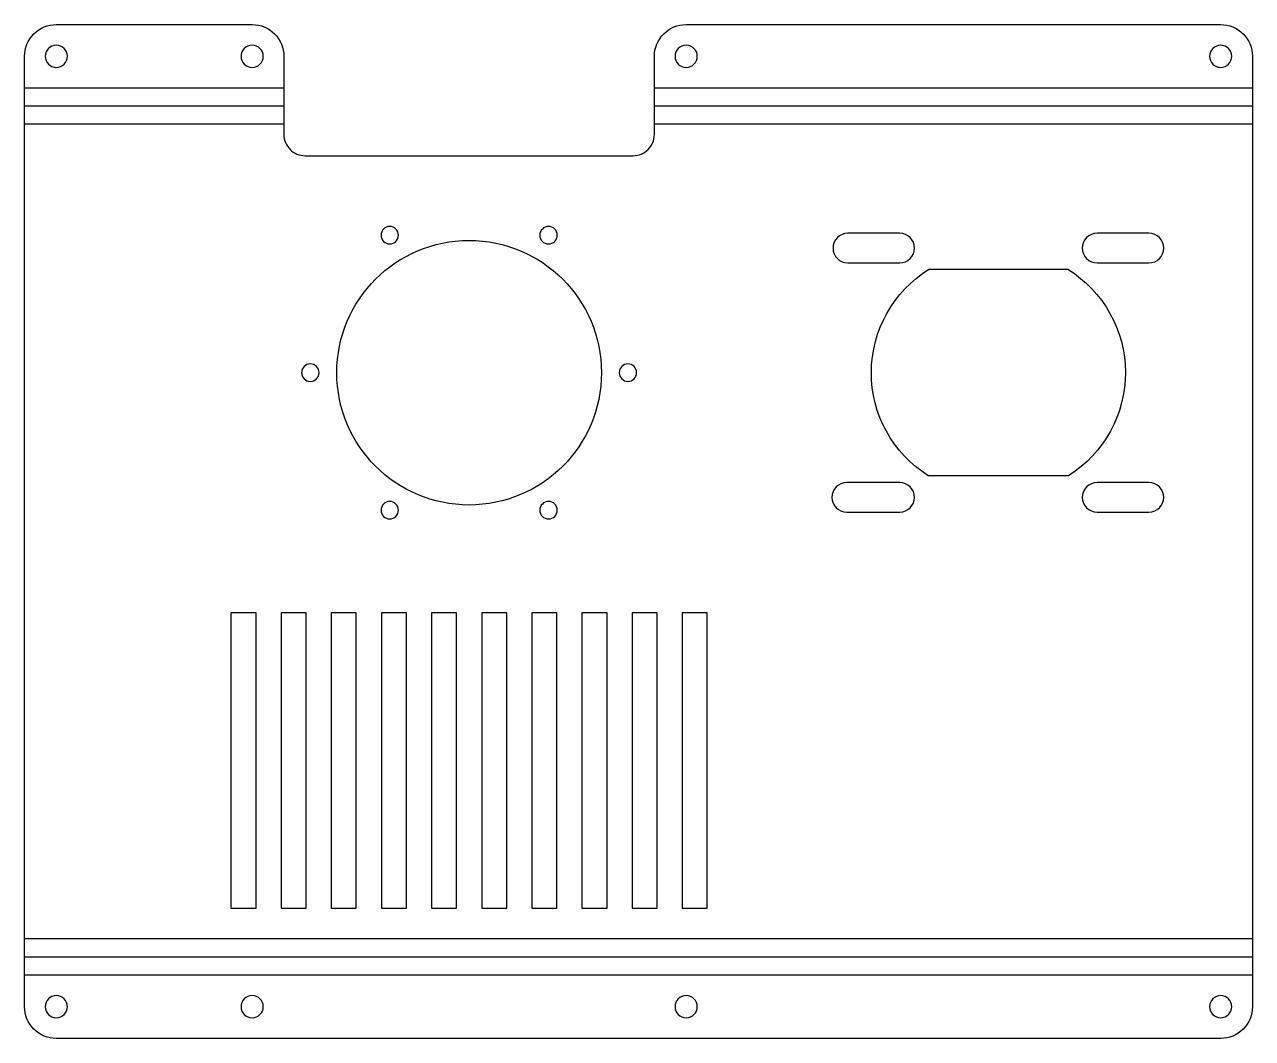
# Model space of a CAD drawing. Header units: millimetres. Extents: x -6 to 226, y 0 to 192.
import ezdxf

# ---------------------------------------------------------------- set-up
doc = ezdxf.new("R2010")
doc.units = ezdxf.units.MM

msp = doc.modelspace()

# ---------------------------------------------------------------- linework, layer by layer
at = {"layer": 'BEND'}
for p, q in [((43, 176.18), (-6, 176.18)), ((226, 176.18), (113, 176.18)), ((-6, 15.39), (226, 15.39))]:
    msp.add_line(p, q, dxfattribs=at)
at = {"layer": 'BEND_EXTENT'}
for p, q in [((43, 179.57), (-6, 179.57)), ((226, 179.57), (113, 179.57)), ((-6, 172.79), (43, 172.79)), ((113, 172.79), (226, 172.79)), ((226, 18.79), (-6, 18.79)), ((-6, 12), (226, 12))]:
    msp.add_line(p, q, dxfattribs=at)
at = {"layer": 'INTERIOR_PROFILES'}
for points in [[(149.55, 146.54), (159.35, 146.54, 1), (159.35, 152.14), (149.55, 152.14, 1)], [(206.45, 152.14), (196.65, 152.14, 1), (196.65, 146.54), (206.45, 146.54, 1)], [(191.12, 145.33, -0.554043), (191.27, 106.33), (164.73, 106.33, -0.554043), (164.88, 145.33)], [(149.35, 99.44), (159.35, 99.44, 1), (159.35, 105.04), (149.35, 105.04, 1)], [(206.45, 105.04), (196.65, 105.04, 1), (196.65, 99.44), (206.45, 99.44, 1)]]:
    msp.add_lwpolyline(points, format="xyb", close=True, dxfattribs=at)
for points in [[(33, 80.39), (33, 24.59), (37.74, 24.59), (37.74, 80.39)], [(42.47, 24.59), (47.21, 24.59), (47.21, 80.39), (42.47, 80.39)], [(51.95, 24.59), (56.68, 24.59), (56.68, 80.39), (51.95, 80.39)], [(61.42, 24.59), (66.16, 24.59), (66.16, 80.39), (61.42, 80.39)], [(70.89, 24.59), (75.63, 24.59), (75.63, 80.39), (70.89, 80.39)], [(80.37, 24.59), (85.11, 24.59), (85.11, 80.39), (80.37, 80.39)], [(89.84, 24.59), (94.58, 24.59), (94.58, 80.39), (89.84, 80.39)], [(99.32, 24.59), (104.05, 24.59), (104.05, 80.39), (99.32, 80.39)], [(108.79, 80.39), (108.79, 24.59), (113.53, 24.59), (113.53, 80.39)], [(123, 24.59), (123, 80.39), (118.26, 80.39), (118.26, 24.59)]]:
    msp.add_lwpolyline(points, close=True, dxfattribs=at)
at = {"layer": 'INTERIOR_PROFILES', "extrusion": (0, 0, -1)}
for centre, radius in [((0, 185.57), 2.1), ((-37, 185.57), 2.1), ((-119, 185.57), 2.1), ((-220, 185.57), 2.1), ((-63, 151.77), 1.65), ((-93, 151.77), 1.65), ((-48, 125.79), 1.65), ((-108, 125.79), 1.65), ((-63, 99.81), 1.65), ((-93, 99.81), 1.65), ((0, 6), 2.1), ((-37, 6), 2.1), ((-119, 6), 2.1), ((-220, 6), 2.1)]:
    msp.add_circle(centre, radius, dxfattribs=at)
at = {"layer": 'INTERIOR_PROFILES'}
msp.add_circle((78, 125.79), 25, dxfattribs=at)
at = {"layer": 'OUTER_PROFILES'}
msp.add_lwpolyline([(-6, 18.79), (-6, 23.79), (-6, 172.79), (-6, 179.57), (-6, 185.57, -0.414214), (0, 191.57), (37, 191.57, -0.414214), (43, 185.57), (43, 179.57), (43, 172.79), (43, 170.79, 0.414214), (47, 166.79), (109, 166.79, 0.414214), (113, 170.79), (113, 172.79), (113, 179.57), (113, 185.57, -0.414214), (119, 191.57), (220, 191.57, -0.414214), (226, 185.57), (226, 179.57), (226, 172.79), (226, 23.79), (226, 18.79), (226, 12), (226, 6, -0.414214), (220, 0), (0, 0, -0.414214), (-6, 6), (-6, 12)], format="xyb", close=True, dxfattribs=at)

doc.saveas('drawing.dxf')
